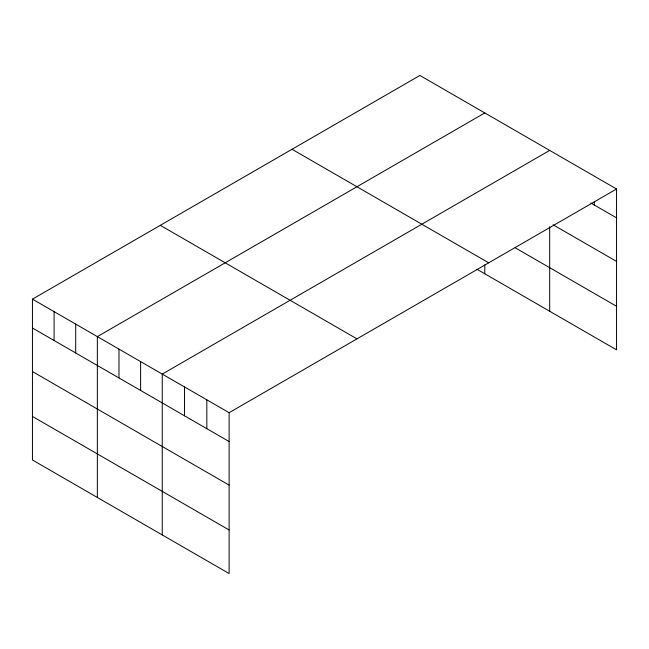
<?xml version="1.0" encoding="UTF-8"?>
<svg xmlns="http://www.w3.org/2000/svg" width="649" height="649" viewBox="0 0 649 649"><rect width="100%" height="100%" fill="white"/><g stroke="black" fill="none" stroke-linecap="round" stroke-linejoin="round"><path stroke-width="0.97" d="M32.45 299.148L229.113 412.691L229.113 573.538L32.45 459.995L32.45 299.148L419.887 75.462L616.55 189.005L616.55 349.852L476.999 269.278M484.787 112.934L97.35 336.62L97.35 497.459M549.687 150.406L162.25 374.092L162.25 534.93M229.113 412.691L616.55 189.005M590.833 203.015L616.55 217.861M553.11 224.789L616.55 261.417M515.071 247.707L616.55 306.296M292.034 149.278L488.697 262.821M160.303 225.333L356.966 338.875M32.45 328.005L229.113 441.547M32.45 371.561L229.113 485.103M32.45 416.439L229.113 529.982M594.265 202.009L594.265 204.995M549.687 226.712L549.687 311.244M484.787 264.865L484.787 273.773M206.82 399.825L206.82 428.681M184.535 386.958L184.535 415.814M140.614 361.598L140.614 390.455M118.978 349.113L118.978 377.961M75.714 324.127L75.714 352.983M54.086 311.642L54.086 340.498"/></g></svg>
